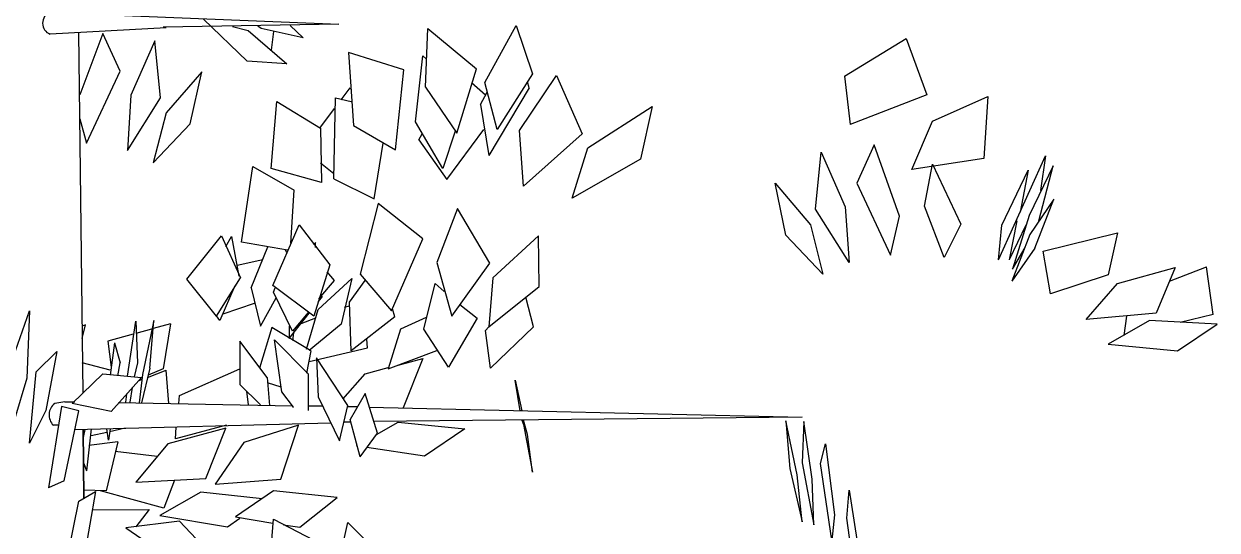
# Model space of a CAD drawing. Header units: inches. Extents: x -1482 to -895, y -39 to 122.
# Drawn here: x -1405.583 to -1404.457, y 69.903 to 70.381 of the extents above; entities that cross this region are included whole.
import ezdxf

# ---------------------------------------------------------------- set-up
doc = ezdxf.new("R2010")
doc.units = ezdxf.units.IN
doc.header["$MEASUREMENT"] = 0
doc.layers.add('A-Elevation 1', color=132, linetype='Continuous')

# ---------------------------------------------------------------- blocks, each defined once
blk = doc.blocks.new('ET3')
at = {"layer": 'A-Elevation 1', "color": 41}
for p, q in [((-0.0345, 6.6585), (0.5063, 6.6365)), ((0.1833, 6.6296), (-0.0345, 6.618)), ((0.0273, 5.9459), (0.0196, 6.6203)), ((0.0644, 6.6191), (0.0211, 6.5044)), ((0.5063, 6.6365), (0.1772, 6.6307)), ((0.307, 6.6319), (0.3363, 6.6249)), ((0.361, 6.6284), (0.3549, 6.633)), ((0.4398, 6.611), (0.361, 6.6284)), ((0.4151, 6.6342), (0.4398, 6.611)), ((0.0211, 6.4592), (0.0335, 6.414)), ((0.0242, 6.2448), (0.0227, 6.2448)), ((-0.0994, 6.0247), (-0.0731, 6.1)), ((-0.0731, 6.1), (-0.0778, 5.9737)), ((0.0319, 6.0733), (0.0258, 6.071)), ((0.0258, 6.0478), (0.0319, 6.0733)), ((0.0736, 6.0432), (0.0798, 5.9945)), ((0.086, 6.0397), (0.0783, 5.9795)), ((-0.0608, 5.9853), (-0.0221, 6.0235)), ((-0.0221, 6.0235), (-0.0422, 5.9134)), ((0.0783, 5.9887), (0.0258, 6.0026)), ((-0.0778, 5.9737), (-0.1009, 5.896)), ((-0.0731, 5.852), (-0.0608, 5.9853)), ((0.0072, 5.9262), (0.0644, 5.9818)), ((0.3332, 5.9493), (0.3363, 5.9239)), ((0.4213, 5.9192), (0.3997, 5.9482)), ((-0.0067, 5.9296), (0.0118, 5.9296)), ((0.0798, 5.9111), (0.0072, 5.9262)), ((0.0937, 5.9273), (0.0937, 5.9262)), ((0.4197, 5.9215), (0.0937, 5.9273)), ((0.1076, 5.9285), (0.1092, 5.9436)), ((0.2065, 5.9262), (0.2081, 5.9412)), ((0.5557, 5.9447), (0.5279, 5.896)), ((-0.0422, 5.9134), (-0.0731, 5.852)), ((-0.0129, 5.9204), (-0.0376, 5.7686)), ((0.0196, 5.9123), (-0.0129, 5.9204)), ((-0.0082, 5.7813), (0.0196, 5.9123)), ((0.4197, 5.9204), (0.4213, 5.9192)), ((0.4754, 5.9215), (0.4491, 5.9215)), ((0.4761, 5.9215), (0.4754, 5.9215)), ((0.5415, 5.9198), (0.5227, 5.9203)), ((0.5634, 5.9192), (1.3746, 5.9007)), ((0.8493, 5.9123), (0.8462, 5.9123)), ((-0.0191, 5.8856), (-0.0283, 5.8856)), ((0.0118, 5.8775), (0.4908, 5.8902)), ((0.4914, 5.8903), (0.4908, 5.8902)), ((0.5292, 5.8914), (0.5158, 5.891)), ((1.3746, 5.9007), (0.5712, 5.8926)), ((0.8493, 5.8949), (0.8524, 5.8868)), ((0.0304, 5.8775), (0.0273, 5.8624)), ((0.0273, 5.8775), (0.0288, 5.7489)), ((0.0288, 5.7489), (0.0273, 5.8775)), ((0.0427, 5.8787), (0.0335, 5.7999)), ((0.0721, 5.8717), (0.0427, 5.8659)), ((0.0752, 5.8578), (0.0721, 5.8787)), ((0.0783, 5.8787), (0.0752, 5.8578)), ((0.0288, 5.8138), (0.0335, 5.7999)), ((-0.0082, 5.7813), (-0.0376, 5.7686)), ((0.0196, 5.7431), (0.0505, 5.7616)), ((0.0273, 5.7477), (0.0288, 5.7489)), ((0.0706, 5.7628), (0.0288, 5.7639)), ((0.0505, 5.7616), (0.0288, 5.6341)), ((-0.0005, 5.6446), (0.0196, 5.7431))]:
    blk.add_line(p, q, dxfattribs=at)
at = {"layer": 'A-Elevation 1', "color": 92}
for p, q in [((0.3348, 6.567), (0.2529, 6.6458)), ((0.0968, 6.5485), (0.0644, 6.6191)), ((0.3363, 6.6249), (0.4089, 6.5624)), ((0.3842, 6.6226), (0.3796, 6.5879)), ((0.6685, 6.5183), (0.6731, 6.6284)), ((0.6731, 6.6284), (0.7643, 6.5531)), ((0.7798, 6.5276), (0.8385, 6.6342)), ((0.8385, 6.6342), (0.8694, 6.5438)), ((0.1617, 6.6052), (0.1169, 6.5033)), ((0.1725, 6.4986), (0.1617, 6.6052)), ((1.4534, 6.5392), (1.5693, 6.6099)), ((1.5693, 6.6099), (1.6079, 6.5044)), ((0.3796, 6.5879), (0.378, 6.5879)), ((0.5248, 6.5832), (0.5341, 6.4465)), ((0.6283, 6.5508), (0.5248, 6.5832)), ((0.65, 6.4534), (0.6639, 6.5774)), ((0.6639, 6.5774), (0.6701, 6.5716)), ((0.4089, 6.5624), (0.3348, 6.567)), ((0.6129, 6.4013), (0.6283, 6.5508)), ((0.7272, 6.4326), (0.7643, 6.5531)), ((0.0335, 6.414), (0.0968, 6.5485)), ((0.2498, 6.5473), (0.1833, 6.4708)), ((0.2282, 6.45), (0.2498, 6.5473)), ((0.755, 6.5276), (0.7813, 6.5044)), ((0.8029, 6.4395), (0.7798, 6.5276)), ((0.8694, 6.5438), (0.8029, 6.4395)), ((0.8446, 6.4372), (0.9142, 6.5403)), ((0.8632, 6.5172), (0.8601, 6.5288)), ((0.9142, 6.5403), (0.9621, 6.4314)), ((1.4534, 6.5392), (1.4642, 6.4488)), ((0.5109, 6.4951), (0.5279, 6.5172)), ((0.5279, 6.5172), (0.5294, 6.5137)), ((0.6685, 6.5183), (0.7272, 6.4326)), ((0.772, 6.4859), (0.7844, 6.5091)), ((0.8632, 6.5172), (0.7875, 6.3909)), ((0.1169, 6.5033), (0.1107, 6.4001)), ((0.1107, 6.4001), (0.1725, 6.4986)), ((0.3796, 6.3665), (0.3904, 6.4917)), ((0.3904, 6.4917), (0.4723, 6.4418)), ((0.497, 6.3468), (0.5001, 6.4986)), ((0.5001, 6.4986), (0.5294, 6.4917)), ((0.772, 6.4859), (0.7875, 6.3909)), ((0.9729, 6.4048), (1.0934, 6.4824)), ((1.0934, 6.4824), (1.0718, 6.3839)), ((1.6079, 6.5044), (1.4642, 6.4488)), ((1.6187, 6.4546), (1.7223, 6.5009)), ((1.7223, 6.5009), (1.7145, 6.3851)), ((0.1833, 6.4708), (0.1586, 6.3769)), ((0.4707, 6.4418), (0.4985, 6.4789)), ((0.1586, 6.3769), (0.2282, 6.45)), ((0.4723, 6.4418), (0.4738, 6.3399)), ((0.5341, 6.4465), (0.6129, 6.4013)), ((0.701, 6.3665), (0.65, 6.4534)), ((0.7087, 6.3457), (0.7782, 6.4395)), ((1.5801, 6.3642), (1.6187, 6.4546)), ((0.6561, 6.4198), (0.6623, 6.4314)), ((0.6561, 6.4198), (0.7087, 6.3457)), ((0.7241, 6.436), (0.701, 6.3665)), ((0.8524, 6.3329), (0.8446, 6.4372)), ((0.9621, 6.4314), (0.8524, 6.3329)), ((0.5727, 6.3097), (0.5897, 6.414)), ((0.9435, 6.3109), (0.9729, 6.4048)), ((1.3993, 6.29), (1.4101, 6.3966)), ((1.4101, 6.3966), (1.455, 6.2947)), ((1.509, 6.4106), (1.4766, 6.3387)), ((1.5569, 6.2773), (1.509, 6.4106)), ((0.4723, 6.3769), (0.497, 6.3572)), ((1.0718, 6.3839), (0.9435, 6.3109)), ((1.7145, 6.3851), (1.5801, 6.3642)), ((1.6033, 6.2958), (1.6187, 6.3746)), ((1.6187, 6.3746), (1.6713, 6.2622)), ((1.7423, 6.195), (1.8304, 6.3897)), ((1.8443, 6.3712), (1.7995, 6.2784)), ((1.818, 6.268), (1.8443, 6.3712)), ((1.8304, 6.3897), (1.8211, 6.3248)), ((0.324, 6.2286), (0.3456, 6.37)), ((0.3456, 6.37), (0.4228, 6.326)), ((0.4738, 6.3399), (0.3796, 6.3665)), ((1.7485, 6.2599), (1.798, 6.363)), ((1.798, 6.363), (1.7825, 6.2842)), ((0.4167, 6.2263), (0.4228, 6.326)), ((0.497, 6.3468), (0.5727, 6.3097)), ((1.3437, 6.2414), (1.3236, 6.3387)), ((1.3236, 6.3387), (1.3901, 6.2611)), ((1.4766, 6.3387), (1.5399, 6.2043)), ((1.8459, 6.3086), (1.8011, 6.2425)), ((1.8103, 6.217), (1.8459, 6.3086)), ((0.5804, 6.3005), (0.5464, 6.1684)), ((0.6639, 6.2344), (0.5804, 6.3005)), ((0.7288, 6.2912), (0.6901, 6.1904)), ((0.789, 6.1892), (0.7288, 6.2912)), ((1.4627, 6.1904), (1.3993, 6.29)), ((1.455, 6.2947), (1.4627, 6.1904)), ((1.6404, 6.1996), (1.6033, 6.2958)), ((0.3827, 6.1475), (0.4321, 6.2611)), ((0.4321, 6.2611), (0.4893, 6.1857)), ((1.3901, 6.2611), (1.4132, 6.1684)), ((1.5399, 6.2043), (1.5569, 6.2773)), ((1.6713, 6.2622), (1.6404, 6.1996)), ((1.7423, 6.195), (1.7485, 6.2599)), ((1.7763, 6.268), (1.7624, 6.195)), ((1.7933, 6.2599), (1.7624, 6.195)), ((1.7995, 6.2784), (1.7686, 6.1776)), ((0.222, 6.1591), (0.2869, 6.2402)), ((0.2869, 6.2402), (0.3224, 6.1614)), ((0.2946, 6.2205), (0.3054, 6.239)), ((0.3054, 6.239), (0.3193, 6.1649)), ((0.8802, 6.2402), (0.7952, 6.1614)), ((0.8817, 6.1452), (0.8802, 6.2402)), ((1.3437, 6.2414), (1.4132, 6.1684)), ((1.8011, 6.2425), (1.7671, 6.1556)), ((1.8258, 6.2112), (1.9648, 6.246)), ((1.9648, 6.246), (1.9478, 6.1672)), ((0.4105, 6.2136), (0.324, 6.2286)), ((0.3425, 6.1429), (0.3734, 6.2193)), ((0.4089, 6.2089), (0.4058, 6.2147)), ((0.463, 6.2275), (0.4599, 6.2228)), ((0.463, 6.2182), (0.463, 6.2275)), ((0.6052, 6.1), (0.6639, 6.2344)), ((1.8103, 6.217), (1.7671, 6.1556)), ((1.7686, 6.1776), (1.7918, 6.2182)), ((0.3641, 6.195), (0.3162, 6.1846)), ((1.8397, 6.1313), (1.8258, 6.2112)), ((0.4893, 6.1857), (0.4599, 6.0896)), ((0.4985, 6.1568), (0.4846, 6.173)), ((0.6901, 6.1904), (0.7179, 6.0896)), ((0.7179, 6.0896), (0.789, 6.1892)), ((1.9648, 6.151), (2.073, 6.1811)), ((2.073, 6.1811), (2.0375, 6.0954)), ((2.0622, 6.1556), (2.1317, 6.1823)), ((2.1441, 6.093), (2.1317, 6.1823)), ((0.2776, 6.0896), (0.222, 6.1591)), ((0.2776, 6.0896), (0.3224, 6.1614)), ((0.4599, 6.0896), (0.3827, 6.1475)), ((0.4676, 6.1023), (0.531, 6.1602)), ((0.4692, 6.122), (0.4985, 6.1568)), ((0.531, 6.1602), (0.5109, 6.0745)), ((0.5264, 6.1162), (0.5557, 6.1568)), ((0.5464, 6.1684), (0.6052, 6.1)), ((0.6654, 6.0652), (0.687, 6.151)), ((0.687, 6.151), (0.704, 6.1359)), ((0.7952, 6.1614), (0.7875, 6.0699)), ((1.9478, 6.1672), (1.8397, 6.1313)), ((1.9061, 6.0838), (1.9648, 6.151)), ((0.3116, 6.1463), (0.2838, 6.0814)), ((0.3425, 6.1429), (0.3595, 6.071)), ((0.3842, 6.1348), (0.3873, 6.1429)), ((0.4197, 6.0617), (0.3842, 6.1348)), ((0.4754, 6.1266), (0.4676, 6.1174)), ((0.4754, 6.1266), (0.4738, 6.1278)), ((0.7875, 6.0699), (0.8817, 6.1452)), ((0.8709, 6.0699), (0.857, 6.1255)), ((0.29, 6.0942), (0.3487, 6.1139)), ((0.3595, 6.071), (0.3888, 6.1243)), ((0.446, 6.0281), (0.4676, 6.1023)), ((0.5171, 6.1069), (0.5264, 6.1093)), ((0.5294, 6.0247), (0.5264, 6.1162)), ((0.6113, 6.0884), (0.6067, 6.1035)), ((0.7334, 6.1116), (0.7658, 6.0861)), ((0.1107, 5.9772), (0.1262, 6.0803)), ((0.1262, 6.0803), (0.1293, 6.0026)), ((0.1602, 6.0814), (0.1385, 5.9806)), ((0.1524, 5.9922), (0.1602, 6.0814)), ((0.2838, 6.0814), (0.2776, 6.0907)), ((0.4136, 6.0478), (0.4506, 6.0954)), ((0.4491, 6.0965), (0.4197, 6.0617)), ((0.463, 6.0861), (0.4352, 6.0757)), ((0.4506, 6.0954), (0.4491, 6.0965)), ((0.6113, 6.0884), (0.5294, 6.0247)), ((0.6701, 6.0872), (0.6222, 6.0652)), ((0.7658, 6.0861), (0.7118, 5.9945)), ((2.0375, 6.0954), (1.9061, 6.0838)), ((2.0251, 6.0814), (1.9478, 6.0374)), ((1.9818, 6.0896), (1.9772, 6.0536)), ((2.1518, 6.0745), (2.0251, 6.0814)), ((2.1441, 6.093), (2.0823, 6.078)), ((0.1555, 6.0652), (0.1262, 6.0571)), ((0.1911, 6.0757), (0.1586, 6.0664)), ((0.1911, 6.0757), (0.1772, 5.9911)), ((0.3811, 6.0687), (0.3579, 5.9922)), ((0.4537, 6.0247), (0.3811, 6.0687)), ((0.4136, 6.071), (0.4136, 6.0478)), ((0.4213, 6.0583), (0.4197, 6.0444)), ((0.5109, 6.0745), (0.4506, 6.0258)), ((0.6222, 6.0652), (0.599, 5.9911)), ((0.7118, 5.9945), (0.6654, 6.0652)), ((0.7813, 6.0629), (0.7875, 6.0699)), ((0.7906, 5.9922), (0.7813, 6.0629)), ((0.8709, 6.0699), (0.7906, 5.9922)), ((2.0776, 6.0247), (2.1518, 6.0745)), ((0.1215, 6.056), (0.0736, 6.0432)), ((0.086, 6.0397), (0.0968, 6.0026)), ((0.3209, 6.0432), (0.3209, 5.9621)), ((0.3719, 5.9748), (0.3209, 6.0432)), ((0.3997, 5.9482), (0.3858, 6.0455)), ((0.3858, 6.0455), (0.4491, 5.9818)), ((0.5604, 6.0305), (0.5588, 6.0467)), ((1.9478, 6.0374), (2.0776, 6.0247)), ((0.4537, 6.0247), (0.446, 5.9829)), ((0.4506, 6.005), (0.5604, 6.0305)), ((0.599, 5.9911), (0.6901, 6.0258)), ((0.0922, 5.9783), (0.0968, 6.0026)), ((0.1293, 6.0026), (0.1231, 5.976)), ((0.1524, 5.9922), (0.137, 5.9273)), ((0.1772, 5.9911), (0.1494, 5.9795)), ((0.2081, 5.9412), (0.3209, 5.9911)), ((0.5233, 5.9227), (0.4646, 6.0119)), ((0.4646, 6.0119), (0.4676, 5.9389)), ((0.5557, 5.9818), (0.599, 5.9934)), ((0.6175, 5.998), (0.6639, 6.0108)), ((0.6639, 6.0108), (0.6268, 5.9181)), ((0.0644, 5.9818), (0.137, 5.9748)), ((0.137, 5.9748), (0.0798, 5.9111)), ((0.1385, 5.9806), (0.1324, 5.9273)), ((0.137, 5.9714), (0.1324, 5.969)), ((0.1355, 5.9748), (0.137, 5.9748)), ((0.1478, 5.9748), (0.1833, 5.9887)), ((0.188, 5.9262), (0.1833, 5.9887)), ((0.3719, 5.9748), (0.3765, 5.9227)), ((0.4491, 5.9818), (0.4491, 5.9134)), ((0.514, 5.9343), (0.5557, 5.9818)), ((0.8462, 5.9123), (0.8369, 5.9702)), ((0.8369, 5.9702), (0.8493, 5.9123)), ((0.1154, 5.9285), (0.12, 5.9563)), ((0.3209, 5.9621), (0.3595, 5.9239)), ((0.3719, 5.9656), (0.3981, 5.9575)), ((0.4676, 5.9389), (0.5078, 5.8566)), ((0.5789, 5.8705), (0.5557, 5.9447)), ((0.5078, 5.8566), (0.5233, 5.9227)), ((0.1061, 5.8798), (0.0767, 5.8729)), ((0.2946, 5.8798), (0.1864, 5.8508)), ((0.2961, 5.8856), (0.2003, 5.8601)), ((0.2003, 5.8601), (0.2019, 5.8821)), ((0.2575, 5.786), (0.2946, 5.8798)), ((0.4306, 5.8856), (0.3286, 5.8532)), ((0.3981, 5.7848), (0.4306, 5.8856)), ((0.5464, 5.8265), (0.5279, 5.896)), ((0.5773, 5.8682), (0.6175, 5.8914)), ((0.6175, 5.8914), (0.7427, 5.8787)), ((0.8601, 5.8682), (0.8524, 5.8949)), ((0.8524, 5.8868), (0.8694, 5.7975)), ((1.3653, 5.7929), (1.3437, 5.8937)), ((1.3437, 5.8937), (1.3514, 5.8045)), ((1.3777, 5.8926), (1.3746, 5.8149)), ((1.3932, 5.7848), (1.3777, 5.8926)), ((0.5464, 5.8265), (0.5789, 5.8705)), ((0.7427, 5.8787), (0.667, 5.8277)), ((0.8694, 5.7975), (0.8601, 5.8682)), ((0.0922, 5.8543), (0.0381, 5.8474)), ((0.0922, 5.8543), (0.0706, 5.7628)), ((0.0876, 5.8369), (0.1664, 5.8277)), ((0.1864, 5.8508), (0.1262, 5.779)), ((0.3286, 5.8532), (0.2745, 5.7755)), ((0.5403, 5.8462), (0.5403, 5.8474)), ((0.667, 5.8277), (0.5588, 5.8439)), ((1.4086, 5.8138), (1.4179, 5.8508)), ((1.4179, 5.8508), (1.4349, 5.7176)), ((1.3746, 5.8149), (1.3962, 5.699)), ((1.4302, 5.6701), (1.4086, 5.8138)), ((1.3514, 5.8045), (1.3746, 5.7048)), ((1.3746, 5.7048), (1.3653, 5.7929)), ((0.1262, 5.779), (0.2575, 5.786)), ((0.1988, 5.7825), (0.1787, 5.7303)), ((0.2745, 5.7755), (0.3981, 5.7848)), ((1.3962, 5.699), (1.3932, 5.7848)), ((0.1787, 5.7303), (0.0597, 5.7628)), ((0.2482, 5.7605), (0.171, 5.7164)), ((0.3626, 5.7477), (0.2482, 5.7605)), ((0.3842, 5.7628), (0.3131, 5.7141)), ((0.5032, 5.75), (0.3842, 5.7628)), ((0.4337, 5.6944), (0.5032, 5.75)), ((1.458, 5.7118), (1.4627, 5.7639)), ((1.4627, 5.7639), (1.4812, 5.6434)), ((0.0443, 5.7269), (0.1509, 5.728)), ((0.1509, 5.728), (0.1262, 5.6956)), ((0.2081, 5.706), (0.1076, 5.6932)), ((0.171, 5.7164), (0.2977, 5.6956)), ((0.2081, 5.706), (0.2606, 5.6504)), ((0.2977, 5.6956), (0.3209, 5.7118)), ((0.3131, 5.7141), (0.3827, 5.7025)), ((0.3765, 5.611), (0.3842, 5.7095)), ((0.3842, 5.7095), (0.4738, 5.6631)), ((0.5063, 5.6272), (0.5233, 5.7037)), ((0.5974, 5.6307), (0.5233, 5.7037)), ((1.4349, 5.7176), (1.4302, 5.6701)), ((1.4719, 5.6121), (1.458, 5.7118)), ((0.1076, 5.6932), (0.1756, 5.6469)), ((0.4028, 5.699), (0.4337, 5.6944))]:
    blk.add_line(p, q, dxfattribs=at)
at = {"layer": 'A-Elevation 1', "color": 41}
for points in [[(-0.0345, 6.6585, 0.695555), (-0.0345, 6.618, -0.168178)], [(-0.0067, 5.9296), (-0.0258, 5.9263, 0.452523), (-0.0283, 5.8856, 0.579602)]]:
    blk.add_lwpolyline(points, format="xyb", dxfattribs=at)

msp = doc.modelspace()

# ---------------------------------------------------------------- block references
at = {"layer": 'A-Elevation 1', "xscale": 0.5040000000008149, "yscale": 0.5040000000008149, "zscale": 0.5040000000008149}
msp.add_blockref('ET3', (-1405.5412, 67.0355), dxfattribs=at)

doc.saveas('drawing.dxf')
